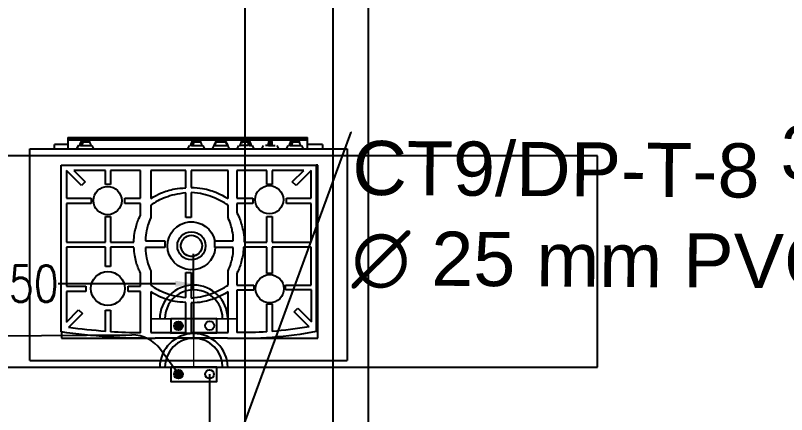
# Model space of a CAD drawing. Extents: x -678889171 to 586587, y -792238163 to 335485.
# Drawn here: x 81345 to 83534, y 41567 to 42699 of the extents above; entities that cross this region are included whole.
import ezdxf
from ezdxf import colors
from ezdxf.entities.mleader import LeaderData, LeaderLine
from ezdxf.math import Vec2, Vec3

# ---------------------------------------------------------------- set-up
doc = ezdxf.new("R2010")
doc.units = 0
doc.header["$MEASUREMENT"] = 0
doc.layers.get('0').update_dxf_attribs({"color": 8})
doc.layers.get('Defpoints').update_dxf_attribs({"color": 252})
for name, color, linetype in [('1', 8, 'Continuous'), ('E-POW-BLOCK', 4, 'Continuous'), ('E-POW-WIR-NO', 4, 'Continuous'), ('E-TEXT', 3, 'Continuous'), ('loop line emped', 1, 'Continuous'), ('powr wire', 4, 'Continuous'), ('XR-Typ26$0$XR-A-TYP-2-3-4-5-6$0$A-EQPM', 252, 'Continuous')]:
    doc.layers.add(name, color=color, linetype=linetype)
doc.styles.get("Standard").update_dxf_attribs({"font": 'arial.ttf'})
doc.styles.add('Work$0$E-M.MODUL', font='romans.shx', dxfattribs={"width": 0.8})
doc.dimstyles.new('Work$0$S-DIM', dxfattribs={"dimscale": 500, "dimtxt": 0.2065, "dimasz": 0.104, "dimexe": 0, "dimexo": 0, "dimgap": 0, "dimtad": 0, "dimdec": 0, "dimzin": 0, "dimdsep": 46, "dimtxsty": 'Work$0$E-M.MODUL', "dimcen": 0.25, "dimclrd": 5, "dimclre": 5, "dimclrt": 1, "dimadec": 0, "dimazin": 0, "dimtfac": 1, "dimtdec": 0, "dimtofl": 0, "dimtmove": 0, "dimatfit": 3, "dimfxl": 1, "dimtolj": 1, "dimtzin": 0, "dimlwe": 13, "dimarcsym": 0})

# ---------------------------------------------------------------- blocks, each defined once
blk = doc.blocks.new('160')
at = {"layer": 'E-POW-BLOCK'}
h = blk.add_hatch(color=1, dxfattribs=at)
h.dxf.hatch_style = 1
edge = h.paths.add_edge_path()
edge.add_arc((78016.12619020321, 43941.8623778977), 12.40959850020896, 0, 360)
at = {"layer": 'E-POW-BLOCK', "color": 1}
for p, q in [((77996.37658910743, 43862.45978831869, 1.338264768536465e-07), (77996.37658910545, 44108.57963245566, 1.344306687904589e-07)), ((77914.33664106077, 43985.51971038651, 1.440456293763361e-07), (77811.7867060037, 43985.51971038567, 1.564419500691893e-07))]:
    blk.add_line(p, q, dxfattribs=at)
at = {"layer": 'E-POW-BLOCK', "color": 1, "elevation": 1.293917977576307e-07}
blk.add_lwpolyline([(77996.3765891059, 44050.86842946797), (77996.37658910696, 43920.17099130638), (78036.8891983044, 43920.17099130671), (78036.88919830332, 44050.8684294683)], close=True, dxfattribs=at)
at = {"layer": 'E-POW-BLOCK', "color": 1}
for centre in [(78016.12619020249, 44030.49624115398, 1.318516362437654e-07), (78016.12619020321, 43941.8623778977, 1.316340517344951e-07)]:
    blk.add_circle(centre, 12.40959850020896, dxfattribs=at)
for centre, radius, start, end in [((77997.52779818512, 43985.51971038718, 1.339894137195527e-07), 96.53712043769333, 90.68327069112401, 269.3167293097928), ((77996.37658910645, 43985.51971038718, 1.341285728220513e-07), 82.03994804566189, 90.0000000004675, 270.0000000004654)]:
    blk.add_arc(centre, radius, start, end, dxfattribs=at)
blk = doc.blocks.new('deef')
at = {"layer": 'E-POW-BLOCK'}
h = blk.add_hatch(color=6, dxfattribs=at)
h.dxf.hatch_style = 1
edge = h.paths.add_edge_path()
edge.add_arc((84064.19391751211, 48929.00372852619), 12.40959850020896, 0, 360)
at = {"layer": 'E-POW-BLOCK', "color": 6}
for p, q in [((84044.86324795104, 48849.4981111799, -3.190573819240415e-06), (84043.56555981308, 49095.61453420671, -3.219723781063669e-06)), ((83962.17559620646, 48972.12375998064, -3.19414105969734e-06), (83859.62708661196, 48971.58305658981, -3.180381384128951e-06))]:
    blk.add_line(p, q, dxfattribs=at)
at = {"layer": 'E-POW-BLOCK', "color": 6, "elevation": -3.218324371343137e-06}
blk.add_lwpolyline([(84043.86984711589, 49037.90413341512), (84044.55896064821, 48907.20851197148), (84085.07100671309, 48907.42211820293), (84084.38189318076, 49038.11773964659)], close=True, dxfattribs=at)
at = {"layer": 'E-POW-BLOCK', "color": 6}
for centre in [(84063.72658781194, 49017.63635975582, -3.213125644158815e-06), (84064.19391751211, 48929.00372852619, -3.202628019559595e-06)]:
    blk.add_circle(centre, 12.40959850020896, dxfattribs=at)
for centre, radius, start, end in [((84045.36559695876, 48972.5623925426, -3.205303264057118e-06), 96.5371204376933, 90.98536903686241, 269.6188276558389), ((84044.21440388208, 48972.5563226933, -3.205148800152049e-06), 82.03994804566186, 90.30209834678506, 270.3020983467851)]:
    blk.add_arc(centre, radius, start, end, dxfattribs=at)
blk = doc.blocks.new('*D2986')
at = {"layer": '1', "color": 5, "lineweight": 13, "transparency": 16777216}
for p, q in [((80800.95945531901, 41701.22992888562), (80800.95945531901, 41937.98140865884)), ((81850.92544003893, 41701.2080531474), (81850.92544003893, 41937.98140865884))]:
    blk.add_line(p, q, dxfattribs=at)
at = {"layer": '1', "color": 5, "lineweight": -2, "transparency": 16777216}
for p, q in [((80852.95945531901, 41937.98140865884), (81186.30911434564, 41937.98140865884)), ((81798.92544003893, 41937.98140865884), (81465.5757810123, 41937.98140865884))]:
    blk.add_line(p, q, dxfattribs=at)
at = {"layer": '1', "color": 5, "transparency": 16777216}
for points in [[(80852.95945531901, 41946.64807532551), (80852.95945531901, 41929.31474199218), (80800.95945531901, 41937.98140865884)], [(81798.92544003893, 41946.64807532551), (81798.92544003893, 41929.31474199218), (81850.92544003893, 41937.98140865884)]]:
    blk.add_solid(points, dxfattribs=at)
at = {"layer": 'Defpoints', "color": 0, "transparency": 16777216}
for p in [(81850.92544003893, 41937.98140865884), (80800.95945531901, 41701.22992888562), (81850.92544003893, 41701.2080531474, -1.333228912261826e-09)]:
    blk.add_point(p, dxfattribs=at)
at = {"layer": '1', "color": 1, "transparency": 16777216, "insert": (81325.94244767897, 41937.98140865884), "char_height": 103.25, "attachment_point": 5, "style": 'Work$0$E-M.MODUL'}
blk.add_mtext('\\A1;1050', dxfattribs=at)
blk = doc.blocks.new('XR-Typ26$0$A$C06567A49')
for p, q in [((600, 450), (0, 450)), ((0, -450), (0, 450.0000000000036)), ((600, -450), (600, 450)), ((600, -450), (600, 450.0000000000036)), ((612.4956531715143, 380), (600, 380)), ((612.4956531715143, 380), (612.4956531715143, 337.738840356229)), ((62.712134627458, 110.3748900793871), (62.712134627458, 366.7328205942176)), ((62.712134627458, 366.7328205942176), (553.9545048757645, 366.7328205942176)), ((553.9545048757645, 362.8345349078736), (81.82405292458134, 362.8345349078663)), ((553.9545048757645, 366.7328205942176), (553.9545048757645, 362.8345349078772)), ((553.9545048757573, -361.4915974415198), (553.9545048757645, 362.8345349078736)), ((95.31088592138258, 342.1508063353758), (137.8302073771047, 299.631484879661)), ((148.4368090948992, 310.2380865974592), (109.545936129638, 349.1289595627204)), ((109.545936129638, 349.1289595627204), (200.1101176174416, 349.1289595627204)), ((200.1101176174416, 349.1289595627204), (200.1101176174416, 275.2705157667842)), ((213.8156929625984, 275.2705157667842), (213.8156929625984, 347.8345349078736)), ((213.8156929625984, 347.8345349078736), (321.4356354319025, 347.8345349078736)), ((321.4356354319025, 347.8345349078736), (321.4356354319025, 237.2279331900754)), ((335.7159935198652, 237.2279331900754), (335.7159935198652, 347.8345349078736)), ((335.7159935198652, 347.8345349078736), (444.7654941674191, 347.8345349078736)), ((444.7654941674191, 347.8345349078736), (444.7654941674191, 277.8345349078736)), ((459.7654941674191, 277.8345349078736), (459.7654941674118, 347.8345349078736)), ((459.7654941674118, 347.8345349078736), (538.4047468212957, 347.8345349078736)), ((538.4047468212957, 347.8345349078736), (495.9499181184365, 305.379706205018)), ((600, 337.73884035624), (624.5425033086722, 337.73884035624)), ((624.5425033086722, 337.73884035624), (628.0804822320424, 337.73884035624)), ((624.5425033086722, 337.73884035624), (624.5425033086722, -342.5933117551758)), ((628.0804822320424, 337.7388403562436), (632.1096163554539, 337.7388403562436)), ((628.0804822320424, -342.5933117551758), (628.0804822320424, 337.7388403562436)), ((632.1096163554539, -342.5933117551758), (632.1096163554612, 337.73884035624)), ((632.1096163554539, -342.5933117551758), (632.1096163554612, 337.73884035624)), ((632.1096163554976, -342.5933117553177), (632.1096163555048, 337.7388403560908)), ((137.8302073771047, 299.631484879661), (148.4368090948992, 310.2380865974592)), ((506.556519836231, 294.7731044872198), (538.9545048757573, 327.1710895267461)), ((538.9545048757573, 327.1710895267461), (538.9545048757645, 237.2279331900754)), ((600.0000000000364, 326.7429066953664), (610.0000000000364, 321.8184777944662)), ((610, 288.1923739138074), (610, 318.1926362245686)), ((619.6742752326027, 310.7414436574982), (618.4649946300924, 311.0804872158042)), ((620.1743114854908, 296.284258473559), (620.1743114854908, 313.7694900238312)), ((622.0000000000437, 312.3606579708248), (622.0000000000437, 294.8754264207892)), ((622, 309.3660979610613), (622, 312.3606579709376)), ((622, 312.3606579709376), (622, 294.8754264209165)), ((622, 291.8808664110402), (622, 309.3660979610613)), ((495.9499181184365, 305.379706205018), (506.556519836231, 294.7731044872198)), ((610, 290.7867385886166), (610, 286.0105198284145)), ((610, 288.1923739138074), (610, 290.6060090928513)), ((610, 288.1923739138074), (610, 283.9224459076031)), ((620.1743114854908, 296.284258473559), (620.1743114854908, 290.4720343581503)), ((620.8835632997288, 290.4161839924091), (620.8835632997288, 293.8390764279575)), ((622, 294.8754264209201), (622, 291.8808664110438)), ((200.1101176174416, 275.2705157667842), (213.8156929625984, 275.2705157667842)), ((444.7654941674191, 277.8345349078736), (459.7654941674191, 277.8345349078736)), ((610.0000000000364, 282.4230465872824), (600.0000000000364, 277.4986176863713)), ((600.0000000000364, 256.7429066953409), (610.0000000000364, 251.8184777944407)), ((610, 232.1207621909889), (610, 246.0574727838393)), ((81.23750892210955, 222.2279331900681), (160.3108859213826, 222.2279331900754)), ((160.3108859213826, 237.2279331900754), (82.28906224286038, 237.2279331900754)), ((160.3108859213826, 222.2279331900754), (160.3108859213826, 237.2279331900754)), ((321.4356354319025, 237.2279331900754), (246.4356354319025, 237.2279331900754)), ((246.4356354319025, 237.2279331900754), (246.4356354319025, 222.2279331900754)), ((246.4356354319025, 222.2279331900754), (321.4356354319025, 222.2279331900754)), ((321.4356354319025, 222.2279331900754), (321.4356354319025, 156.0487300419663)), ((408.0786557545434, 237.2279331900754), (335.7159935198652, 237.2279331900754)), ((335.7159935198652, 158.4506498709234), (335.7159935198652, 222.2279331900754)), ((335.7159935198652, 222.2279331900754), (408.0786557545434, 222.2279331900754)), ((408.0786557545434, 222.2279331900754), (408.0786557545434, 237.2279331900754)), ((538.9545048757645, 237.2279331900754), (498.9545048757645, 237.2279331900754)), ((498.9545048757645, 237.2279331900754), (498.9545048757645, 222.2279331900754)), ((498.9545048757645, 222.2279331900754), (538.9545048757645, 222.2279331900754)), ((538.9545048757645, 222.2279331900754), (538.9545048757645, 137.2279331900754)), ((610, 235.4980588647595), (610, 228.7434655172183)), ((610, 235.2766733821336), (610, 232.1207621909889)), ((610, 235.2107904845507), (610, 229.0305681332175)), ((610, 232.1207621909889), (610, 218.1923739138037)), ((610, 228.9677522440761), (610, 232.1207621909889)), ((620.8835632997288, 229.7004117385404), (620.8835632997288, 234.5411126434374)), ((620.8835632997288, 234.5411126434374), (620.8835632997288, 229.7004117385404)), ((622, 234.2382358806426), (622, 230.0032885013352)), ((622, 230.0032885013352), (622, 234.2382358806426)), ((610.0000000000364, 212.4230465872606), (600.0000000000364, 207.4986176863604)), ((213.8156929625984, 185.8718668996735), (198.8156929625984, 185.8718668996735)), ((198.8156929625984, 185.8718668996735), (198.8156929625984, 137.2279331900754)), ((213.8156929625984, 137.2279331900754), (213.8156929625984, 185.8718668996735)), ((459.7654941674191, 182.2279331900754), (444.7654941674191, 182.2279331900754)), ((444.7654941674191, 182.2279331900754), (444.7654941674191, 137.2279331900754)), ((459.7654941674191, 137.2279331900754), (459.7654941674191, 182.2279331900754)), ((600.0000000000364, 186.74290669537), (610.0000000000364, 181.8184777944625)), ((610, 176.049150468174), (610, 180.3190784743747)), ((610, 178.2310045535633), (610, 173.4547857933612)), ((610, 176.049150468174), (610, 170.9293785389673)), ((610, 176.049150468174), (610, 173.6420706738536)), ((610, 169.6587516079235), (610, 146.0502689306522)), ((620.1743114854908, 173.7694900239076), (620.1743114854908, 167.9572659083387)), ((620.1743114854908, 150.4720343580666), (620.1743114854908, 167.9572659083387)), ((620.8835632997288, 170.402447954024), (620.8835632997288, 173.8253403895724)), ((622, 172.3606579709376), (622, 169.3660979610613)), ((622, 154.8754264209165), (622, 172.3606579709376)), ((622.0000000000437, 169.3660979609522), (622.0000000000437, 151.8808664109274)), ((622, 169.3660979610613), (622, 151.8808664110402)), ((622, 151.8808664110402), (622, 154.8754264209165)), ((198.8156929625984, 137.2279331900754), (79.05470303147013, 137.2279331900754)), ((247.6177950468918, 137.2279331900754), (213.8156929625984, 137.2279331900754)), ((444.7654941674191, 137.2279331900754), (418.9545048757645, 137.2279331900754)), ((533.9545048757645, 137.2279331900754), (459.7654941674191, 137.2279331900754)), ((538.9545048757645, 137.2279331900754), (533.9545048757645, 137.2279331900754)), ((610.0000000000364, 142.4230465872824), (600.0000000000364, 137.4986176863858)), ((62.712134627458, 110.3748900793835), (62.712134627458, -94.62510992064563)), ((79.68521618970408, 112.2279331900754), (194.1645117103544, 112.2279331900754)), ((79.68521618970408, 7.227933190075419), (79.68521618970408, 112.2279331900754)), ((213.8156929625984, 112.2279331900754), (253.8156929625984, 112.2279331900754)), ((319.8294773416128, 127.2337221602465), (319.8294773416128, 74.60564867807261)), ((338.8920554322394, 74.60564867807261), (338.8920554322394, 127.2337221602465)), ((404.9058398112611, 112.2279331900754), (439.9058398112611, 112.2279331900754)), ((459.5570210635051, 112.2279331900754), (538.9545048757645, 112.2279331900754)), ((538.9545048757645, 112.2279331900754), (538.9545048757645, 7.227933190075419)), ((600.0000000000364, 116.7429066953409), (610.0000000000364, 111.8184777944407)), ((610.0000000000364, 111.8184777944407), (620.8835632997652, 106.4589444286466)), ((610, 110.3190784743783), (610, 111.8184777945826)), ((610, 72.42304658739886), (610, 111.8184777945826)), ((610, 111.5267887594928), (610, 111.5267887594928)), ((610, 109.4153963204881), (610, 106.051755431974)), ((620.1743114854908, 79.75683639111958), (620.1743114854908, 104.4846879907491)), ((620.8835632997288, 106.2531849688312), (620.8835632997288, 106.2531849688312)), ((621.4745546734121, 104.4846879914148), (621.9999999996653, 104.4846879916367)), ((622.0000000000437, 104.4846879904944), (622.0000000000437, 79.75683639120689)), ((622, 79.75683639135241), (622, 104.4846879906254)), ((622, 104.4846879906254), (622, 104.4846879906254)), ((622, 104.4846879906254), (622, 79.75683639135241)), ((319.8294773416128, 74.60564867807261), (338.8920554322394, 74.60564867807261)), ((610.0000000000364, 72.42304658726061), (600.0000000000364, 67.49861768636038)), ((610, 78.19626991247424), (610, 74.82612806148245)), ((620.8835632997652, 77.7825799530583), (610.0000000000364, 72.42304658726061)), ((610, 72.42304658739886), (610, 73.9224459076031)), ((610, 72.71473562248866), (610, 72.71473562248866)), ((620.1743114852507, 79.75683639111958), (622, 79.75683639113413)), ((620.8835632997288, 77.9883394131466), (620.8835632997288, 77.9883394131466)), ((622, 79.75683639135241), (621.4745546736158, 79.75683639095587)), ((622, 79.75683639135605), (622, 79.75683639135605)), ((600.0000000000364, 46.7429066953664), (610.0000000000364, 41.81847779446616)), ((610, 8.192373913807387), (610, 38.19263622456856)), ((619.6742752326027, 30.74144365749817), (618.4649946300924, 31.08048721580417)), ((620.1743114854908, 16.28425847355902), (620.1743114854908, 33.76949002383117)), ((622.0000000000437, 32.36065797082483), (622.0000000000437, 14.87542642078915)), ((622, 29.36609796106131), (622, 32.36065797093761)), ((622, 32.36065797093761), (622, 14.87542642091648)), ((622, 11.88086641104019), (622, 29.36609796106131)), ((163.2112514136679, 7.227933190075419), (79.68521618970408, 7.227933190075419)), ((249.8294773416128, 7.227933190075419), (177.0656929625984, 7.227933190075419)), ((249.8294773416128, -7.227933190075419), (249.8294773416128, 7.227933190075419)), ((476.6558398112611, 7.227933190075419), (404.9058398112611, 7.227933190075419)), ((404.9058398112611, 7.227933190075419), (404.9058398112611, -7.227933190075419)), ((538.9545048757645, 7.227933190075419), (490.5102813601843, 7.227933190075419)), ((610.0000000000364, 2.423046587282442), (600.0000000000364, -2.50138231362871)), ((610, 10.78673858861657), (610, 6.010519828414544)), ((610, 8.192373913807387), (610, 10.60600909285131)), ((610, 8.192373913807387), (610, 3.922445907603105)), ((620.1743114854908, 16.28425847355902), (620.1743114854908, 10.47203435815027)), ((620.8835632997288, 10.41618399240906), (620.8835632997288, 13.83907642795748)), ((622, 14.87542642092012), (622, 11.88086641104383)), ((79.68521618970408, -107.2279331900754), (79.68521618970408, -7.227933190075419)), ((79.68521618970408, -7.227933190075419), (164.6852161897041, -7.227933190075419)), ((178.8156929625984, -7.227933190075419), (249.8294773416128, -7.227933190075419)), ((404.9058398112611, -7.227933190075419), (474.9058398112611, -7.227933190075419)), ((489.0363165841554, -7.227933190075419), (538.9545048757645, -7.227933190075419)), ((538.9545048757645, -7.227933190075419), (538.9545048757573, -107.2279331900754)), ((338.8920554322394, -67.22793319007542), (319.8294773416128, -67.22793319007542)), ((319.8294773416128, -67.22793319007542), (319.8294773416128, -122.2337221602465)), ((338.8920554322394, -122.2337221602465), (338.8920554322394, -67.22793319007542)), ((62.712134627458, -360), (62.712134627458, -94.62510992063108)), ((194.1645117103544, -107.2279331900754), (79.68521618970408, -107.2279331900754)), ((253.8156929625984, -107.2279331900754), (213.8156929625984, -107.2279331900754)), ((439.9058398112611, -107.2279331900754), (404.9058398112611, -107.2279331900754)), ((538.9545048757573, -107.2279331900754), (459.5570210634978, -107.2279331900754)), ((77.87030413935281, -135.8849957237217), (195.5871490346472, -135.8849957237217)), ((195.5871490346472, -135.8849957237217), (195.5871490346472, -170.8849957237217)), ((210.5871490346472, -170.8849957237217), (210.5871490346472, -135.8849957237217)), ((210.5871490346472, -135.8849957237217), (247.6177950468918, -135.8849957237217)), ((411.6660931574006, -135.8849957237217), (444.7654941674191, -135.8849957237217)), ((444.7654941674191, -135.8849957237217), (444.7654941674191, -180.8849957237217)), ((459.7654941674191, -180.8849957237217), (459.7654941674191, -135.8849957237217)), ((459.7654941674191, -135.8849957237217), (533.9545048757645, -135.8849957237217)), ((533.9545048757645, -135.8849957237217), (538.9545048757645, -135.8849957237217)), ((538.9545048757645, -135.8849957237217), (538.9545048757645, -220.8849957237217)), ((195.5871490346472, -170.8849957237217), (210.5871490346472, -170.8849957237217)), ((321.4356354319025, -154.7057925756126), (321.4356354319025, -220.8849957237217)), ((335.7159935198652, -220.8849957237217), (335.7159935198652, -155.2494391794426)), ((444.7654941674191, -180.8849957237217), (459.7654941674191, -180.8849957237217)), ((142.6177950468918, -220.8849957237217), (81.29468363578053, -220.8849957237217)), ((82.33349250940228, -235.8849957237217), (142.6177950468918, -235.8849957237217)), ((142.6177950468918, -235.8849957237217), (142.6177950468918, -220.8849957237217)), ((321.4356354319025, -220.8849957237217), (266.4356354319025, -220.8849957237217)), ((266.4356354319025, -220.8849957237217), (266.4356354319025, -235.8849957237217)), ((266.4356354319025, -235.8849957237217), (321.4356354319025, -235.8849957237217)), ((321.4356354319025, -235.8849957237217), (321.4356354319025, -346.4915974415198)), ((408.0786557545434, -220.8849957237217), (335.7159935198652, -220.8849957237217)), ((335.7159935198652, -235.8849957237217), (408.0786557545434, -235.8849957237217)), ((335.7159935198652, -346.4915974415198), (335.7159935198652, -235.8849957237217)), ((408.0786557545434, -235.8849957237217), (408.0786557545434, -220.8849957237217)), ((538.9545048757645, -220.8849957237217), (498.9545048757645, -220.8849957237217)), ((498.9545048757645, -220.8849957237217), (498.9545048757645, -235.8849957237217)), ((498.9545048757645, -235.8849957237217), (538.9545048757645, -235.8849957237217)), ((538.9545048757645, -235.8849957237217), (538.9545048757573, -325.8281520603923)), ((459.7654941674118, -276.4915974415198), (444.7654941674191, -276.4915974415198)), ((444.7654941674191, -276.4915974415198), (444.7654941674191, -346.4915974415198)), ((459.7654941674118, -346.4915974415198), (459.7654941674118, -276.4915974415198)), ((600.0000000000364, -268.2570933046336), (610.0000000000364, -273.1815222055338)), ((610, -306.8076260861926), (610, -276.8073637754314)), ((619.6742752326027, -284.2585563425018), (618.4649946300924, -283.9195127841958)), ((620.1743114854908, -298.715741526441), (620.1743114854908, -281.2305099761688)), ((622.0000000000437, -282.6393420291752), (622.0000000000437, -300.1245735792108)), ((622, -285.6339020389387), (622, -282.6393420290624)), ((622, -282.6393420290624), (622, -300.1245735790835)), ((132.7023706735417, -301.1167576079861), (93.24450136125961, -340.5746269202718)), ((143.3089723913436, -311.7233593257843), (132.7023706735417, -301.1167576079861)), ((210.5871490346399, -291.4915974415198), (195.5871490346399, -291.4915974415198)), ((195.5871490346399, -291.4915974415198), (195.5871490346399, -346.4915974415198)), ((210.5871490346399, -346.4915974415198), (210.5871490346399, -291.4915974415198)), ((506.556519836231, -293.4301670208624), (495.9499181184365, -304.0367687386606)), ((495.9499181184365, -304.0367687386606), (538.4047468212957, -346.4915974415198)), ((538.9545048757573, -325.8281520603923), (506.556519836231, -293.4301670208624)), ((610, -304.2132614113834), (610, -308.9894801715855)), ((610, -306.8076260861926), (610, -304.3939909071487)), ((620.1743114854908, -298.715741526441), (620.1743114854908, -304.5279656418497)), ((620.8835632997288, -304.5838160075909), (620.8835632997288, -301.1609235720425)), ((622, -303.1191335889598), (622, -285.6339020389387)), ((622, -300.1245735790799), (622, -303.1191335889562)), ((108.540734275608, -346.4915974415198), (143.3089723913436, -311.7233593257843)), ((610.0000000000364, -312.5769534127176), (600.0000000000364, -317.5013823136287)), ((610, -306.8076260861926), (610, -311.0775540923969)), ((195.5871490346399, -346.4915974415198), (108.540734275608, -346.4915974415198)), ((321.4356354319025, -346.4915974415198), (210.5871490346399, -346.4915974415198)), ((444.7654941674191, -346.4915974415198), (335.7159935198652, -346.4915974415198)), ((538.4047468212957, -346.4915974415198), (459.7654941674118, -346.4915974415198)), ((624.5425033086722, -342.5933117551758), (600, -342.5933117551758)), ((612.495653171507, -342.5933117551758), (612.4956531715143, -380)), ((628.0804822320424, -342.5933117551758), (624.5425033086722, -342.5933117551758)), ((632.1096163554539, -342.5933117551758), (628.0804822320424, -342.5933117551758)), ((81.15934811491752, -360), (62.712134627458, -360)), ((81.03794318235305, -361.4915974415198), (553.9545048757573, -361.4915974415198)), ((600, -380), (612.4956531715143, -380)), ((7.275957614183426e-12, -450), (600, -450))]:
    blk.add_line(p, q)
at = {"flags": 128}
for points in [[(610.0000000150903, 318.2310045534978), (611.2092864764418, 317.7415744408499), (612.4185724722993, 317.2521279267603)], [(620.174303673215, 313.7694931827973), (619.0438273522668, 314.2268247921456), (617.9133520559626, 314.6841547265212), (616.7828735839648, 315.1414848342065), (615.652395691468, 315.5988137213353), (614.5219173785299, 316.0561419002188), (613.3914385670505, 316.5134694943445), (612.260959391424, 316.9707965306079), (611.1304798645579, 317.428123069265), (610.0000000128275, 317.8854491627462)], [(617.9133520468604, 308.5921874062769), (619.043827929403, 308.274728361499), (620.1743045372714, 307.9572678551231)], [(618.4649943844051, 314.8045726140226), (619.6742747681783, 314.3149772550933), (620.8835554875986, 313.825343514869)], [(610.0000000095097, 293.4271430282861), (611.1304799566788, 293.7445975288756), (612.2609595798276, 294.0620525149861), (613.3914388652556, 294.3795080441705), (614.5219177736362, 294.6969641735741), (615.6523961684725, 295.0144209450991), (616.7828746349114, 295.3318786148084), (617.913352046613, 295.6493369757627), (619.043827929112, 295.9667960205479), (620.174304536944, 296.2842565269348)], [(620.8835563515022, 293.8390743249474), (619.6742752330538, 293.500080724607), (618.4649946304853, 293.1610371662864), (617.2557115803575, 292.821948967081), (616.0464275171325, 292.4828217641661), (614.8371432766507, 292.1436603195179), (613.6278582404702, 291.8044681988504), (612.4185726599753, 291.4652487456042), (611.2092865678351, 291.1260047102151), (610.0000000107757, 290.7867386117687)], [(610.0000000150903, 286.0105198284837), (611.2092864764127, 286.4999499411206), (612.4185724722411, 286.9893964551957), (613.627857954627, 287.478861315325), (614.8371428790706, 287.9683465926755), (616.0464271410892, 288.4578546834637), (617.2557103771542, 288.9473883692881), (618.4649943842014, 289.4369517678715), (619.6742747679455, 289.9265471267936), (620.8835554873367, 290.4161808670033)], [(614.5219173785808, 288.1853824817808), (613.3914385670869, 287.7280548876515), (612.2609593914531, 287.2707278513844), (611.1304798645724, 286.8134013127201), (610.0000000128275, 286.3560752192352)], [(620.1743036733242, 290.4720311992278), (619.0438273523614, 290.0146995898758), (617.9133520560499, 289.5573696554929), (616.7828735840376, 289.1000395478004), (615.6523956915262, 288.6427106606716)], [(610.0000000095097, 237.1207621901558), (611.1304799566788, 237.0218580104374), (612.2609595798276, 236.9229538590625), (613.3914388652556, 236.824049737239), (614.5219177736362, 236.7251456484009), (615.6523961684725, 236.626241604492), (616.7828746349114, 236.5273375543184), (617.913352046613, 236.4284335964221), (619.043827929112, 236.3295297723125), (620.174304536944, 236.2306258847457)], [(620.174303673215, 236.2306259603138), (619.0438273522668, 236.3295298227822), (617.9133520559626, 236.4284335956036), (616.7828735839648, 236.5273376462646), (615.652395691468, 236.6262416462232), (614.5219173785299, 236.725145682969), (613.3914385670505, 236.8240497633269), (612.260959391424, 236.9229538755462), (611.1304798645579, 237.0218580184955), (610.0000000128275, 237.1207621898684)], [(617.2557115803575, 234.8604899336242), (616.0464275171325, 234.9668435969652), (614.8371432766507, 235.0731547290779), (613.6278582404702, 235.1794280506438), (612.4185726599753, 235.2856676234078), (611.2092865678351, 235.39187686285), (610.0000000107757, 235.4980588889557)], [(610.0000000150903, 235.4980588733124), (611.2092864764418, 235.391876869362), (612.4185724722993, 235.285667685861), (613.6278579547143, 235.1794281185903), (614.837142879187, 235.0731547593241), (616.0464271412347, 234.966843637274)], [(610.0000000150976, 228.743465508669), (611.2092864764127, 228.8496475126121), (612.4185724722411, 228.9558566961132), (613.627857954627, 229.0620962633802), (614.8371428790706, 229.1683696226464), (616.0464271410892, 229.2746807446892), (617.2557103771542, 229.3810343742589)], [(616.0464275168488, 229.2746807849871), (614.8371432764252, 229.1683696528817), (613.6278582403029, 229.0620963313231), (612.4185726598662, 228.9558567585627), (611.2092865677841, 228.8496475191241), (610.000000010783, 228.7434654930257)], [(620.1743036733242, 228.0108984216749), (619.0438273523614, 227.9119945592065), (617.9133520560499, 227.8130907863815), (616.7828735840449, 227.7141867357241), (615.6523956915335, 227.6152827357619), (614.5219173785808, 227.5163786990161), (613.3914385670869, 227.4174746186545), (612.2609593914531, 227.3185705064352), (611.1304798645724, 227.2196663634822), (610.0000000128275, 227.120762192113)], [(610.000000009517, 227.120762191822), (611.1304799567151, 227.219666371544), (612.2609595799004, 227.3185705229225), (613.3914388653648, 227.4174746447497), (614.5219177737818, 227.5163787335914), (615.6523961686544, 227.615282777504), (616.7828746351297, 227.7141868276813), (617.9133520468604, 227.8130907855812), (619.043827929403, 227.9119946096907), (620.1743045372714, 228.0108984972612)], [(620.8835563515022, 234.5411130566972), (619.6742752330538, 234.6476318416208), (618.4649946304926, 234.7540881541754)], [(618.4649943844051, 234.7540881868299), (619.6742747681783, 234.6476320041329), (620.8835554876059, 234.5411132706613)], [(618.4649943842014, 229.4874361951297), (619.6742747679455, 229.5938923778231), (620.883555487344, 229.7004111112947)], [(620.8835563509929, 229.7004113252369), (619.6742752326027, 229.5938925403207), (618.4649946300924, 229.4874362277696)], [(620.8835563515022, 173.8253430770128), (619.6742752330538, 174.31497698764), (618.4649946304926, 174.8045725069751), (617.2557115803575, 175.2941355457442), (616.0464275171325, 175.7836695417609), (614.8371432766507, 176.2731776312758), (613.6278582404702, 176.7626629246188), (612.4185726599753, 177.2521278225286), (611.2092865678351, 177.7415744047903), (610.0000000107757, 178.23100456463)], [(610.0000000095097, 177.8854491643833), (611.1304799566788, 177.4281230314555), (612.2609595798276, 176.9707964531008), (613.3914388652556, 176.5134693734508), (614.5219177736362, 176.0561417402423)], [(615.6523961684725, 175.598813528446), (616.7828746349114, 175.1414844096071), (617.913352046613, 174.6841547300246), (619.043827929112, 174.2268245558153), (620.174304536944, 173.769492830259)], [(610.0000000150976, 173.4547857811995), (611.2092864764127, 173.1155196986219), (612.4185724722411, 172.7762756523007), (613.627857954627, 172.4370562290605), (614.8371428790706, 172.0978641777037), (616.0464271410892, 171.7587027175432), (617.2557103771542, 171.4195757770576), (618.4649943842014, 171.080487276613), (619.6742747679455, 170.7414436950567), (620.883555487344, 170.4024501923668)], [(620.1743036733242, 167.957268100683), (619.0438273523614, 168.2747285263613), (617.9133520560499, 168.5921874038468), (616.7828735840449, 168.9096460617184), (615.6523956915335, 169.2271035707308), (614.5219173785808, 169.5445603194821), (613.3914385670869, 169.86201642179), (612.2609593914531, 170.1794719211794), (611.1304798645724, 170.4969268795103), (610.0000000128275, 170.8143813524657)], [(617.2557103773288, 152.8219486049711), (618.4649943844051, 153.161037105423), (619.6742747681783, 153.5000806869866)], [(620.174303673215, 156.2842562812657), (619.0438273522668, 155.966795855591), (617.9133520559626, 155.6493369781092)], [(610.000000009517, 146.3560752175981), (611.1304799567151, 146.8134013505223), (612.2609595799004, 147.2707279288697), (613.3914388653648, 147.7280550085125), (614.5219177737818, 148.1853826417209), (615.6523961686544, 148.6427108535136), (616.7828746351297, 149.1000399723453), (617.9133520468604, 149.5573696519241), (619.043827929403, 150.0146998261334), (620.1743045372714, 150.4720315516824)], [(612.4185726598662, 146.9893965594056), (611.2092865677841, 146.4999499771657), (610.000000010783, 146.0105198173478)], [(620.8835563509929, 150.4161813047576), (619.6742752326027, 149.9265473941523), (618.4649946300924, 149.436951874839), (617.2557115800228, 148.947388836099)], [(620.8835563509929, 106.2531883564407), (619.6742752326027, 106.8391164884961), (618.4649946300924, 107.4250527994336), (617.2557115800228, 108.0109977090178), (616.0464275168488, 108.5969496620601), (614.8371432764252, 109.1829075090027), (613.6278582403029, 109.7688709278373), (612.4185726598662, 110.3548392519733), (611.2092865677841, 110.940812007193), (610.000000010783, 111.5267887509435)], [(610.0000000150903, 111.5267887508453), (611.2092864764418, 110.9408120516528), (612.4185724722993, 110.3548393368728), (613.6278579547143, 109.7688710606235), (614.837142879187, 109.1829077020702), (616.0464271412347, 108.5969498432132), (617.2557103773288, 108.0109982950344), (618.4649943844051, 107.4250529179735), (619.6742747681783, 106.8391167039917), (620.8835554876059, 106.2531887614496)], [(620.174303673215, 104.4846917747127), (619.0438273522668, 105.0325524766886), (617.9133520559626, 105.5804108995435), (616.7828735839648, 106.128269289653), (615.652395691468, 106.6761260043313), (614.5219173785299, 107.2239816806214), (613.3914385670505, 107.7718364863213), (612.260959391424, 108.319690471224), (611.1304798645579, 108.8675437216807), (610.0000000128275, 109.4153963141362)], [(610.0000000095097, 74.82612806581892), (611.1304799566788, 75.37398070571362), (612.2609595798276, 75.9218340038824), (613.3914388652556, 76.4696880405354), (614.5219177736362, 77.01754289303062), (615.6523961684725, 77.56539860869816), (616.7828746349114, 78.11325560085243), (617.913352046613, 78.66111347829792), (619.043827929112, 79.20897218904429), (620.174304536944, 79.75683303026017)], [(610.0000000150976, 72.71473563113614), (611.2092864764127, 73.30071233031413), (612.4185724722411, 73.8866850450795), (613.627857954627, 74.47265332131428), (614.8371428790706, 75.058616679853), (616.0464271410892, 75.64457453869545), (617.2557103771542, 76.23052608685975), (618.4649943842014, 76.81647146390605), (619.6742747679455, 77.40240767787327), (620.883555487344, 77.98833562040454)], [(620.8835563515022, 77.98833602578816), (619.6742752330538, 77.40240789370364), (618.4649946304926, 76.816471582737), (617.2557115803575, 76.23052667312732), (616.0464275171325, 75.64457472005597), (614.8371432766507, 75.05861687308425), (613.6278582404702, 74.4726534542242), (612.4185726599753, 73.88668513005905), (611.2092865678351, 73.30071237481025), (610.0000000107757, 72.71473563103063)], [(610.0000000150903, 38.23100455349777), (611.2092864764418, 37.74157444084994), (612.4185724722993, 37.25212792676029)], [(620.174303673215, 33.76949318279731), (619.0438273522668, 34.22682479214564), (617.9133520559626, 34.68415472652123), (616.7828735839648, 35.14148483420649), (615.652395691468, 35.59881372133532), (614.5219173785299, 36.05614190021879), (613.3914385670505, 36.51346949434446), (612.260959391424, 36.97079653060791), (611.1304798645579, 37.42812306926498), (610.0000000128275, 37.88544916274623)], [(617.9133520468604, 28.59218740627693), (619.043827929403, 28.274728361499), (620.1743045372714, 27.95726785512306)], [(618.4649943844051, 34.80457261402262), (619.6742747681783, 34.31497725509325), (620.8835554875986, 33.82534351486902)], [(610.0000000095097, 13.42714302828608), (611.1304799566788, 13.7445975288756), (612.2609595798276, 14.06205251498614), (613.3914388652556, 14.37950804417051), (614.5219177736362, 14.69696417357409), (615.6523961684725, 15.01442094509912), (616.7828746349114, 15.33187861480837), (617.913352046613, 15.64933697576271), (619.043827929112, 15.96679602054792), (620.174304536944, 16.28425652693477)], [(620.8835563515022, 13.83907432494743), (619.6742752330538, 13.50008072460696), (618.4649946304853, 13.16103716628641), (617.2557115803575, 12.82194896708097), (616.0464275171325, 12.48282176416615), (614.8371432766507, 12.14366031951795), (613.6278582404702, 11.80446819885037), (612.4185726599753, 11.46524874560419), (611.2092865678351, 11.12600471021506), (610.0000000107757, 10.78673861176867)], [(610.0000000150903, 6.010519828483666), (611.2092864764127, 6.499949941120576), (612.4185724722411, 6.989396455195674), (613.627857954627, 7.478861315325048), (614.8371428790706, 7.968346592675516), (616.0464271410892, 8.457854683463665), (617.2557103771542, 8.947388369288092), (618.4649943842014, 9.436951767871506), (619.6742747679455, 9.926547126793594), (620.8835554873367, 10.41618086700328)], [(614.5219173785808, 8.185382481780834), (613.3914385670869, 7.728054887651524), (612.2609593914531, 7.270727851384436), (611.1304798645724, 6.813401312720089), (610.0000000128275, 6.356075219235208)], [(620.1743036733242, 10.47203119922779), (619.0438273523614, 10.01469958987582), (617.9133520560499, 9.557369655492948), (616.7828735840376, 9.100039547800407), (615.6523956915262, 8.642710660671582)], [(610.0000000150903, -276.7689954465022), (611.2092864764418, -277.2584255591501), (612.4185724722993, -277.7478720732397)], [(620.174303673215, -281.2305068172027), (619.0438273522668, -280.7731752078544), (617.9133520559626, -280.3158452734788), (616.7828735839648, -279.8585151657935), (615.652395691468, -279.4011862786647), (614.5219173785299, -278.9438580997812), (613.3914385670505, -278.4865305056555), (612.260959391424, -278.0292034693921), (611.1304798645579, -277.571876930735), (610.0000000128275, -277.1145508372538)], [(618.4649943844051, -280.1954273859774), (619.6742747681783, -280.6850227449067), (620.8835554875986, -281.174656485131)], [(610.0000000095097, -301.5728569717139), (611.1304799566788, -301.2554024711244), (612.2609595798276, -300.9379474850139), (613.3914388652556, -300.6204919558295), (614.5219177736362, -300.3030358264259), (615.6523961684725, -299.9855790549009), (616.7828746349114, -299.6681213851916), (617.913352046613, -299.3506630242373), (619.043827929112, -299.0332039794521), (620.174304536944, -298.7157434730652)], [(620.8835563515022, -301.1609256750526), (619.6742752330538, -301.499919275393), (618.4649946304853, -301.8389628337136), (617.2557115803575, -302.178051032919), (616.0464275171325, -302.5171782358339), (614.8371432766507, -302.8563396804821), (613.6278582404702, -303.1955318011496), (612.4185726599753, -303.5347512543958), (611.2092865678351, -303.8739952897849), (610.0000000107757, -304.2132613882313)], [(610.0000000150903, -308.9894801715163), (611.2092864764127, -308.5000500588794), (612.4185724722411, -308.0106035448043), (613.627857954627, -307.521138684675), (614.8371428790706, -307.0316534073245), (616.0464271410892, -306.5421453165363), (617.2557103771542, -306.0526116307119), (618.4649943842014, -305.5630482321285), (619.6742747679455, -305.0734528732064), (620.8835554873367, -304.5838191329967)], [(620.1743036733242, -304.5279688007722), (619.0438273523614, -304.9853004101242), (617.9133520560499, -305.4426303445071), (616.7828735840376, -305.8999604521996), (615.6523956915262, -306.3572893393284)], [(617.9133520468604, -286.4078125937231), (619.043827929403, -286.725271638501), (620.1743045372714, -287.0427321448769)], [(614.5219173785808, -306.8146175182192), (613.3914385670869, -307.2719451123485), (612.2609593914531, -307.7292721486156), (611.1304798645724, -308.1865986872799), (610.0000000128275, -308.6439247807648)]]:
    blk.add_lwpolyline(points, dxfattribs=at)
for centre, radius, start, end in [((1206.254560800466, 150.7586885774581), 1144.255273808596, 169.3190659346465, 182.0225397908315), ((1208.228911062797, 150.7586885774581), 1129.255273808596, 170.2421079622396, 175.6084535352456), ((203.385794225127, 230.6730134661411), 40.00000000000007, 90, 270), ((203.385794225127, 230.6730134661411), 40.00000000000003, 270, 90), ((455.7780343120394, 229.4230134661411), 40.00000000000001, 90, 270), ((455.7780343120394, 229.4230134661411), 40.00000000000003, 270, 90), ((1208.228911062797, 150.7586885774581), 1129.255273808596, 176.3713920343855, 180.6865354069118), ((620, 234.2382358806426), 2.000000000000003, 0, 85.00000000390091), ((620, 234.2382358806426), 2.000000000000017, 0, 85.00000000724144), ((619.9999999996653, 230.0032885013061), 2.000000000000023, 275.0000000094975, 8.337633264175721e-10), ((620, 230.0032885013352), 1.99999999999994, 274.9999999998731, 0), ((325, 8.400751769455383), 68, 94.4067717979916, 270), ((325, 8.400751769455383), 68.00000000000006, 270, 78.15997489204491), ((325, 8.400751769455383), 39.99999999999996, 90, 270), ((325, 8.400751769455383), 39.99999999999996, 270, 90), ((325, 8.400751769455383), 30.00000000000001, 90, 270), ((325, 8.400751769455383), 29.99999999999996, 90, 240.0000000000418), ((325, 8.400751769455383), 30.00000000000002, 270, 90), ((325, 8.400751769455383), 29.99999999999998, 45, 74.99999999977723), ((325, 8.400751769455383), 29.99999999999996, 254.9999999997772, 270), ((325, 8.400751769455383), 30.00000000000001, 270, 285.0000000002228), ((1811.013462545241, -108.631152093636), 1748.357429822755, 179.5410002129873, 188.3157052037327), ((1811.013462545241, -108.631152093636), 1733.357429822755, 180.9009074155271, 183.7131266664715), ((204.1023324640846, -228.9370190074187), 48.00000000000006, 90, 270), ((204.1023324640846, -228.9370190074187), 48.00000000000004, 270, 90), ((453.2780343120394, -229.5736618478404), 40.00000000000004, 90, 270), ((453.2780343120394, -229.5736618478404), 40.00000000000001, 270, 90), ((1811.013462545241, -108.631152093636), 1733.357429822754, 184.2101377781797, 187.6899108921389)]:
    blk.add_arc(centre, radius, start, end)
for centre, major_axis, ratio, start_param, end_param in [((620, 312.3606579702973), (-1.999999999999943, 1.224646799147318e-16), 0.7071067815247917, 3.141592654044306, 4.62512251785464), ((619.9999999996653, 309.3660979611486), (-1.99999999999993, 1.224646799147311e-16), 0.7071067811835923, 2.399827721814815, 3.141592654032006), ((620, 312.3606579709376), (-1.999999999999906, 1.224646799147343e-16), 0.816322320672949, 3.141592653589823, 3.698198984577707), ((620, 309.3660979610577), (-1.999999999999943, 1.224646799147318e-16), 0.5775966315443832, 3.141592653592544, 3.698198984721603), ((620, 294.8754264207528), (-1.999999999999984, 1.224646799147343e-16), 0.7071067811859201, 3.141592653596581, 4.625122517907846), ((620, 291.8808664116659), (-1.999999999999943, 1.247084014513703e-09), 0.7071067815148441, 1.658062789835036, 3.141592654030556), ((620, 294.8754264209201), (-1.999999999999943, 4.569034720297144e-12), 0.5775966315440706, 2.028379991614954, 3.141592653590396), ((620, 291.8808664110402), (-1.999999999999928, 1.224646799147356e-16), 0.8163223206725782, 2.028379991468563, 3.141592653589336), ((620, 234.2382358806462), (-1.999999999999947, 1.224646799147321e-16), 0.1688045536263325, 3.14159265358499, 4.254805315564832), ((620, 234.2382358806462), (-1.999999999999943, 3.728373846051e-12), 0.1688045536265056, 3.141592653590812, 4.254805315566264), ((620, 230.0032885013316), (-1.999999999999943, 1.224646799147318e-16), 0.1688045536261788, 2.02837999133135, 3.141592653597197), ((620, 230.0032885013352), (-1.999999999999928, 1.224646799147356e-16), 0.168804553625729, 2.028379991469087, 3.141592653591893), ((620, 172.3606579711013), (-1.999999999999984, 1.224646799147343e-16), 0.7071067811871895, 3.141592653582975, 4.625122517907743), ((620, 169.3660979604392), (-1.999999999999943, 1.224646799147318e-16), 0.7071067808582884, 1.658062789397473, 3.14159265403056), ((620, 172.3606579709376), (-1.999999999999943, 6.288548140836538e-12), 0.8163223206730185, 3.141592653593064, 4.254805315568501), ((620, 169.3660979610577), (-1.999999999999928, 1.224646799147356e-16), 0.5775966315447333, 3.141592653591289, 4.254805315711214), ((620, 154.8754264215604), (-1.999999999999943, 1.284896878464805e-09), 0.7071067808483266, 3.14159265404435, 3.883357586174926), ((620, 154.8754264209201), (-1.999999999999954, 1.224646799147373e-16), 0.577596631544212, 2.58498632260039, 3.141592653587722), ((619.9999999996653, 151.8808664109129), (-2.000000000000028, 1.21013401589739e-09), 0.7071067811895164, 1.658062789988159, 3.141592654032021), ((620, 151.8808664110402), (-1.999999999999943, 1.224646799147318e-16), 0.8163223206728195, 2.584986322460128, 3.141592653590015), ((620, 104.4846879906254), (-1.999999999999947, 1.224646799147321e-16), 0.9856495435371856, 3.141592653590711, 4.254805315565954), ((620, 104.4846879906254), (-1.999999999999943, 1.224646799147318e-16), 0.9856495435372135, 3.141592653590798, 4.254805315849884), ((620, 79.75683639135605), (-1.999999999999943, 2.166158431821572e-11), 0.9856495435371495, 2.028379991624305, 3.141592653599751), ((620, 79.75683639135605), (-1.999999999999928, 1.224646799147356e-16), 0.9856495435372963, 2.028379991468483, 3.141592653588909), ((620, 32.36065797029732), (-1.999999999999943, 1.224646799147318e-16), 0.7071067815247917, 3.141592654044306, 4.62512251785464), ((619.9999999996653, 29.36609796114863), (-1.99999999999993, 1.224646799147311e-16), 0.7071067811835923, 2.399827721814815, 3.141592654032006), ((620, 32.36065797093761), (-1.999999999999906, 1.224646799147343e-16), 0.816322320672949, 3.141592653589823, 3.698198984577707), ((620, 29.36609796105768), (-1.999999999999943, 1.224646799147318e-16), 0.5775966315443832, 3.141592653592544, 3.698198984721603), ((620, 14.87542642075277), (-1.999999999999984, 1.224646799147343e-16), 0.7071067811859201, 3.141592653596581, 4.625122517907846), ((620, 11.88086641166592), (-1.999999999999943, 1.247084014513703e-09), 0.7071067815148441, 1.658062789835036, 3.141592654030556), ((620, 14.87542642092012), (-1.999999999999943, 4.569034720297144e-12), 0.5775966315440706, 2.028379991614954, 3.141592653590396), ((620, 11.88086641104019), (-1.999999999999928, 1.224646799147356e-16), 0.8163223206725782, 2.028379991468563, 3.141592653589336), ((620, -282.6393420297027), (-1.999999999999943, 1.224646799147318e-16), 0.7071067815247917, 3.141592654044306, 4.62512251785464), ((620, -282.6393420290624), (-1.999999999999906, 1.224646799147343e-16), 0.816322320672949, 3.141592653589823, 3.698198984577707), ((620, -300.1245735792472), (-1.999999999999984, 1.224646799147343e-16), 0.7071067811859201, 3.141592653596581, 4.625122517907846), ((620, -303.1191335883341), (-1.999999999999943, 1.247084014513703e-09), 0.7071067815148441, 1.658062789835036, 3.141592654030556), ((620, -300.1245735790799), (-1.999999999999943, 4.569034720297144e-12), 0.5775966315440706, 2.028379991614954, 3.141592653590396), ((620, -303.1191335889598), (-1.999999999999928, 1.224646799147356e-16), 0.8163223206725782, 2.028379991468563, 3.141592653589336), ((619.9999999996653, -285.6339020388514), (-1.99999999999993, 1.224646799147311e-16), 0.7071067811835923, 2.399827721814815, 3.141592654032006), ((620, -285.6339020389423), (-1.999999999999943, 1.224646799147318e-16), 0.5775966315443832, 3.141592653592544, 3.698198984721603)]:
    blk.add_ellipse(centre, major_axis=major_axis, ratio=ratio, start_param=start_param, end_param=end_param)
for points in [[(610, 317.8854491679922), (610, 318.2633918604988), (610, 318.6989271172642), (610, 318.493762117545), (610, 318.2310045535633)], [(620.1743036733678, 313.7694931827355), (620.3071521944803, 313.9565933660779), (620.5602134793153, 314.2294584842675), (620.8233832181431, 314.2501819007703), (620.8846479928252, 314.0020685067175), (620.8835554875986, 313.8253435148727)], [(610, 290.7867385886166), (610, 291.2884133996849), (610, 291.7592845083236), (610, 292.199351914529)], [(610, 285.6879659906335), (610, 285.6976866979057), (610, 285.8052046438315), (610, 286.0105198284145)], [(620.8835563512184, 293.839074324871), (620.8846488551499, 294.0897727316224), (620.8233841091351, 294.6653665441772), (620.5602143656288, 295.5726577860041), (620.3071530573216, 296.0807193088258), (620.1743045369876, 296.2842565269457)], [(620.1743036731059, 290.4720311991405), (620.3071521942256, 290.2849310157944), (620.5602134790606, 290.0120658976048), (620.8233832178812, 289.9913424811057), (620.8846479925705, 290.2394558751585), (620.8835554873367, 290.4161808670033)], [(610, 235.4980588647595), (610, 236.0363192190016), (610, 236.4406746733075), (610, 236.7111252276773)], [(610, 227.5478650813602), (610, 227.8183156357336), (610, 228.216849114353), (610, 228.7434655172219)], [(620.1743036733678, 236.2306259602992), (620.3071521944803, 236.2190032207363), (620.5602134793226, 236.0526942823781), (620.8233832181431, 235.4257961925505), (620.8846479928325, 234.8433472545184), (620.8835554875986, 234.5411132706613)], [(620.8835563512184, 234.5411130567227), (620.8846488551571, 234.8433470378404), (620.8233841091351, 235.4257960499199), (620.5602143656288, 236.0526941864009), (620.3071530573288, 236.2190031452483), (620.1743045369876, 236.230625884742)], [(620.8835563514076, 229.7004113252733), (620.884648855339, 229.398177344141), (620.823384109317, 228.8157283320434), (620.5602143658034, 228.1888301955769), (620.3071530575035, 228.0225212367477), (620.1743045371768, 228.0108984972539)], [(620.1743036731059, 228.0108984216567), (620.3071521942256, 228.0225211612196), (620.5602134790606, 228.1888300995779), (620.8233832178812, 228.8157281894055), (620.8846479925705, 229.3981771274375), (620.883555487344, 229.7004111112947)], [(610, 178.2310045535633), (610, 178.4288277777559), (610, 178.5345305124283), (610, 178.548112757584)], [(610, 172.0716989413704), (610, 172.5117663475758), (610, 172.9727952982394), (610, 173.4547857933612)], [(620.8835563512184, 173.8253430771292), (620.8846488551571, 174.0020680654852), (620.8233841091351, 174.2501815452051), (620.5602143656288, 174.2294581502138), (620.3071530573288, 173.9565930125354), (620.1743045369876, 173.7694928302444)], [(620.1743036731059, 167.9572681007412), (620.3071521942256, 168.1608053200107), (620.5602134790606, 168.6688667943708), (620.8233832178812, 169.5761579917271), (620.8846479925705, 170.1517517852299), (620.883555487344, 170.4024501923668)], [(610, 146.0105198284145), (610, 145.7509795464248), (610, 145.5490318287011), (610, 145.9813498034709), (610, 146.356075213982)], [(620.8835563514076, 150.416181304925), (620.884648855339, 150.2394563165581), (620.823384109317, 149.9913428368382), (620.5602143658034, 150.0120662318513), (620.3071530575035, 150.2849313695297), (620.1743045371768, 150.4720315518098)], [(610, 111.5267887594928), (610, 111.3555737920178), (610, 110.8324600847045), (610, 109.9479788326498), (610, 109.4153963204371)], [(610, 109.4153963204335), (610, 109.9641727078524), (610, 110.8648478351133), (610, 111.371767667224), (610, 111.5267887594928)], [(620.1743036733678, 104.4846917746399), (620.3071521944803, 104.7609141310131), (620.5602134793226, 105.3131126202134), (620.8233832181431, 105.9693180467148), (620.8846479928325, 106.2008816578709), (620.8835554875986, 106.2531887614496)], [(620.8835563514076, 106.2531883562406), (620.884648855339, 106.200881250461), (620.823384109317, 105.9693176863948), (620.5602143658034, 105.3131122436389), (620.3071530575035, 104.7609137064101), (620.1743045371768, 104.4846913516121)], [(610, 74.8261280615443), (610, 74.27735167412902), (610, 73.37667654686811), (610, 72.86975671475739), (610, 72.71473562248866)], [(610, 72.71473562248866), (610, 72.88595058995998), (610, 73.40906429727329), (610, 74.29354554932797), (610, 74.82612806154066)], [(620.8835563512184, 77.98833602564991), (620.8846488551571, 78.04064313142226), (620.8233841091351, 78.27220669547751), (620.5602143656288, 78.92841213821157), (620.3071530573288, 79.48061067546223), (620.1743045369876, 79.75683303027836)], [(620.1743036731059, 79.75683260721416), (620.3071521942256, 79.48061025084098), (620.5602134790606, 78.92841176164075), (620.8233832178812, 78.27220633513934), (620.8846479925705, 78.04064272398318), (620.883555487344, 77.98833562040454)], [(610, 37.88544916799219), (610, 38.26339186049881), (610, 38.69892711726425), (610, 38.49376211754497), (610, 38.23100455356325)], [(620.1743036733678, 33.76949318273546), (620.3071521944803, 33.95659336607787), (620.5602134793153, 34.22945848426752), (620.8233832181431, 34.25018190077026), (620.8846479928252, 34.00206850671748), (620.8835554875986, 33.82534351487266)], [(610, 10.78673858861657), (610, 11.28841339968494), (610, 11.75928450832362), (610, 12.19935191452896)], [(610, 5.687965990633529), (610, 5.697686697905738), (610, 5.80520464383153), (610, 6.010519828414544)], [(620.8835563512184, 13.83907432487104), (620.8846488551499, 14.08977273162236), (620.8233841091351, 14.66536654417723), (620.5602143656288, 15.57265778600413), (620.3071530573216, 16.08071930882579), (620.1743045369876, 16.28425652694568)], [(620.1743036731059, 10.47203119914047), (620.3071521942256, 10.28493101579443), (620.5602134790606, 10.01206589760477), (620.8233832178812, 9.991342481105676), (620.8846479925705, 10.23945587515846), (620.8835554873367, 10.41618086700328)], [(610, -277.1145508320078), (610, -276.7366081395012), (610, -276.3010728827358), (610, -276.506237882455), (610, -276.7689954464367)], [(620.1743036733678, -281.2305068172645), (620.3071521944803, -281.0434066339221), (620.5602134793153, -280.7705415157325), (620.8233832181431, -280.7498180992297), (620.8846479928252, -280.9979314932825), (620.8835554875986, -281.1746564851273)], [(610, -304.2132614113834), (610, -303.7115866003151), (610, -303.2407154916764), (610, -302.800648085471)], [(620.8835563512184, -301.160925675129), (620.8846488551499, -300.9102272683776), (620.8233841091351, -300.3346334558228), (620.5602143656288, -299.4273422139959), (620.3071530573216, -298.9192806911742), (620.1743045369876, -298.7157434730543)], [(620.1743036731059, -304.5279688008595), (620.3071521942256, -304.7150689842056), (620.5602134790606, -304.9879341023952), (620.8233832178812, -305.0086575188943), (620.8846479925705, -304.7605441248415), (620.8835554873367, -304.5838191329967)], [(610, -309.3120340093665), (610, -309.3023133020943), (610, -309.1947953561685), (610, -308.9894801715855)]]:
    blk.add_open_spline(points, degree=3)
for points, knots in [([(321.4356354319025, 156.0487300419663), (303.31114178391, 156.0487300419663), (277.6540679874088, 149.173937838048), (260.2157136151072, 144.501344866665), (247.6177950468918, 137.2279331900754)], [0, 0, 0, 0, 0.06861347759812604, 0.1333143673847699, 0.1333143673847699, 0.1333143673847699, 0.1333143673847699]), ([(418.9545048757645, 137.2279331900754), (404.7488334238224, 145.4295814268735), (385.0849872468607, 150.6984931300794), (356.153544421788, 158.4506498709234), (335.7159935198652, 158.4506498709234)], [0, 0, 0, 0, 0.06470088978664386, 0.1333143673847699, 0.1333143673847699, 0.1333143673847699, 0.1333143673847699]), ([(194.1645117103544, 112.2279331900754), (179.9300625369506, 87.57314400398536), (171.5717247540961, 64.60879968142035), (163.2112514136679, 33.40708839962099), (163.2112514136679, 7.227933190075419)], [0, 0, 0, 0, 0.0887487310049191, 0.1751126110148984, 0.1751126110148984, 0.1751126110148984, 0.1751126110148984]), ([(177.0656929625984, 7.227933190075419), (179.4300525693761, 34.25268715806305), (187.5468009095202, 64.5448043557335), (204.1380202136861, 100.1247889732185), (213.8156929625984, 112.2279331900754)], [0, 0, 0, 0, 0.1018069209168557, 0.1914992919616218, 0.1914992919616218, 0.1914992919616218, 0.1914992919616218]), ([(253.8156929625984, 112.2279331900754), (269.7525203806581, 119.6593978618112), (292.8622185185814, 124.9946920683724), (305.5603891721985, 127.2337221602465), (319.8294773416128, 127.2337221602465)], [0, 0, 0, 0, 0.05926944663623096, 0.1149132859868233, 0.1149132859868233, 0.1149132859868233, 0.1149132859868233]), ([(338.8920554322394, 127.2337221602465), (353.161143601661, 127.2337221602465), (365.8593142552782, 124.9946920683724), (388.9690123932014, 119.6593978618112), (404.9058398112611, 112.2279331900754)], [0, 0, 0, 0, 0.05564383935059236, 0.1149132859868233, 0.1149132859868233, 0.1149132859868233, 0.1149132859868233]), ([(439.9058398112611, 112.2279331900754), (449.5835125601661, 100.1247889732185), (466.1747318643393, 64.5448043557335), (474.2914802044834, 34.25268715806305), (476.6558398112611, 7.227933190075419)], [0, 0, 0, 0, 0.08969237104476607, 0.1914992919616218, 0.1914992919616218, 0.1914992919616218, 0.1914992919616218]), ([(490.5102813601843, 7.227933190075419), (490.5102813601843, 33.40708839961735), (482.1498080197562, 64.60879968141671), (473.7914702369089, 87.57314400398172), (459.5570210635051, 112.2279331900754)], [0, 0, 0, 0, 0.08636388000997934, 0.1751126110148984, 0.1751126110148984, 0.1751126110148984, 0.1751126110148984]), ([(164.6852161897041, -7.227933190075419), (164.6852161897041, -32.16046196106981), (172.6475717520152, -61.87637746754626), (180.6078934499674, -83.74718158427277), (194.1645117103544, -107.2279331900754)], [0, 0, 0, 0, 0.08636388000997934, 0.1751126110148984, 0.1751126110148984, 0.1751126110148984, 0.1751126110148984]), ([(213.8156929625984, -107.2279331900754), (204.5988617731637, -95.70112917402002), (188.7977005310968, -61.81542953832104), (181.067464016669, -32.96579411196944), (178.8156929625984, -7.227933190075419)], [0, 0, 0, 0, 0.08969237104476607, 0.1914992919616218, 0.1914992919616218, 0.1914992919616218, 0.1914992919616218]), ([(474.9058398112611, -7.227933190075419), (472.6540687571833, -32.96579411196944), (464.9238322427627, -61.81542953832104), (449.1226710006958, -95.70112917402366), (439.9058398112611, -107.2279331900754)], [0, 0, 0, 0, 0.1018069209168557, 0.1914992919616218, 0.1914992919616218, 0.1914992919616218, 0.1914992919616218]), ([(459.5570210634978, -107.2279331900754), (473.1136393238849, -83.7471815842764), (481.0739610218443, -61.87637746754626), (489.0363165841554, -32.16046196106981), (489.0363165841554, -7.227933190075419)], [0, 0, 0, 0, 0.0887487310049191, 0.1751126110148984, 0.1751126110148984, 0.1751126110148984, 0.1751126110148984]), ([(319.8294773416128, -122.2337221602465), (305.5603891721985, -122.2337221602465), (292.8622185185814, -119.9946920683724), (269.7525203806581, -114.6593978618112), (253.8156929625984, -107.2279331900754)], [0, 0, 0, 0, 0.05564383935059236, 0.1149132859868233, 0.1149132859868233, 0.1149132859868233, 0.1149132859868233]), ([(404.9058398112611, -107.2279331900754), (388.9690123931941, -114.6593978618112), (365.8593142552782, -119.9946920683724), (353.1611436016537, -122.2337221602465), (338.8920554322394, -122.2337221602465)], [0, 0, 0, 0, 0.05926944663623096, 0.1149132859868233, 0.1149132859868233, 0.1149132859868233, 0.1149132859868233]), ([(247.6177950468918, -135.8849957237217), (260.2157136151072, -143.1584074003113), (277.6540679874088, -147.8310003716942), (303.31114178391, -154.7057925756126), (321.4356354319025, -154.7057925756126)], [0, 0, 0, 0, 0.06470088978664386, 0.1333143673847699, 0.1333143673847699, 0.1333143673847699, 0.1333143673847699]), ([(335.7159935198652, -155.2494391794426), (354.3640207618664, -155.2494391794426), (380.7622098864522, -148.1760657218656), (398.7042784322475, -143.368502944475), (411.6660931574006, -135.8849957237217)], [0, 0, 0, 0, 0.06861347759812604, 0.1333143673847699, 0.1333143673847699, 0.1333143673847699, 0.1333143673847699])]:
    blk.add_open_spline(points, degree=3, knots=knots)

msp = doc.modelspace()

# ---------------------------------------------------------------- linework, layer by layer
at = {"layer": 'E-POW-WIR-NO'}
for p, q in [((80957.09210542406, 41787.4729484272, -1.298191530590379e-06), (81674.79300269132, 41792.95967237584, 3.577119220498596e-07)), ((81807.27162078497, 41681.45068773285, -3.719855858779798e-09), (81756.59977657013, 41751.5470973317, -6.165919901748396e-07))]:
    msp.add_line(p, q, dxfattribs=at)
msp.add_arc((81675.55746650122, 41692.96259444312, 0.0002231891809671034), 100, 35.86270988394641, 90.4380097652998, dxfattribs=at)
at = {"layer": 'loop line emped', "color": 3}
for p, q in [((82345.92297393366, 46096.04898876994, 6.272497776974029e-06), (82345.90545712647, 39575.66572927952, 4.943163633761016e-05)), ((82245.91005245326, 45996.04925742606, 6.054178943920574e-06), (82245.9054761109, 39613.0092683989, 4.356591445600633e-05)), ((81995.90548263522, 44244.50691297551, 2.126625887194367e-06), (81995.90548263528, 39643.00934009332, 2.985004036434868e-05)), ((81895.90548263941, 41681.46645161852, -4.242883211436066e-09), (81895.90548263743, 39673.00934009333, -6.762777926550001e-07))]:
    msp.add_line(p, q, dxfattribs=at)
at = {"layer": 'XR-Typ26$0$XR-A-TYP-2-3-4-5-6$0$A-EQPM'}
for p, q in [((82997.03111106253, 42301.22992888562), (80731.63967830039, 42301.22992888562)), ((82997.03111106253, 41701.22992888562), (82997.03111106253, 42301.22992888562)), ((80150.95945531901, 41701.22992888562), (82997.03111106253, 41701.22992888562))]:
    msp.add_line(p, q, dxfattribs=at)

# ---------------------------------------------------------------- block references
at = {"layer": 'E-POW-WIR-NO', "rotation": 270.0101902822184}
msp.add_blockref('160', (37851.53445967799, 119689.7604091176, 1.792480297607851e-06), dxfattribs=at)
at = {"layer": 'powr wire', "color": 4, "lineweight": 40, "extrusion": (-2.488908209681037e-10, 4.720403677340949e-08, 0.999999999999999), "rotation": 270}
msp.add_blockref('deef', (32878.37080884649, 125883.035891774, 0.00195992606147581), dxfattribs=at)
at = {"layer": 'XR-Typ26$0$XR-A-TYP-2-3-4-5-6$0$A-EQPM', "xscale": -1, "rotation": 270}
msp.add_blockref('XR-Typ26$0$A$C06567A49', (81835.92244607306, 41720.62537828556, -1.938307680597693e-07), dxfattribs=at)

# ---------------------------------------------------------------- dimensions: what is measured, and where the dimension line sits
at = {"layer": '1', "color": 4}
dim = msp.add_linear_dim(base=(81850.92544003893, 41937.98140865884), p1=(80800.95945531901, 41701.22992888562), p2=(81850.92544003893, 41701.2080531474, -1.333228912261826e-09), dimstyle='Work$0$S-DIM', dxfattribs=at)
dim.commit()
dim.dimension.update_dxf_attribs({"geometry": '*D2986', "text_midpoint": (81325.94244767897, 41937.98140865884)})

# ---------------------------------------------------------------- leaders
at = {"layer": 'E-TEXT', "color": 30}
ml = msp.add_multileader_mtext('Standard', dxfattribs=at)
ml.set_content('\\C30;CT9/DP-T-8 {\\A1;3(1x3)mm\\H0.7x;\\S2^ ;\\H1.42857x; \\P∅ 25 mm PVC CONDUIT}', color=3)
ml.set_leader_properties(color=30)
ml.build(insert=Vec2(0, 0))
ml.multileader.update_dxf_attribs({"text_right_attachment_type": 6, "dogleg_length": 0.2763936738358556, "arrow_head_size": 153.5520410199195, "scale": 2})
ctx = ml.context
ctx.base_point, ctx.scale, ctx.char_height, ctx.arrow_head_size, ctx.landing_gap_size, ctx.plane_origin, ctx.plane_x_axis, ctx.plane_y_axis = Vec3(82298.7290444242, 42368.26986868821, 2.641556206739283e-07), 2, 153.5520410199195, 153.5520410199195, 3.071040820398391, Vec3(78634.7821495911, 51293.77728001894, 3.002929201347315e-05), Vec3(0.999976866597217, -0.00680193137365684, 3.477911888746864e-09), Vec3(0.006801931373656824, 0.999976866597217, 4.799668914001097e-09)
ctx.right_attachment = 6
notes = []
notes.append((ctx, [(0, (1, 1, 0), (82298.17626986437, 42368.27362870981, 2.622330749855119e-07), (0.9999768665972169, -0.00680193137365684, 3.477911888746863e-09), 0.5527873476717118, [(1, [(81915.06258200118, 41325.61867343326, -6.062296493165643e-06)], 0, [])])]))
ctx.mtext.insert, ctx.mtext.text_direction, ctx.mtext.rotation, ctx.mtext.width, ctx.mtext.defined_height, ctx.mtext.flow_direction, ctx.mtext.extrusion = Vec3(82302.34325665236, 42448.11304394249, 6.581663643695961e-07), Vec3(0.999976866597217, -0.006801931373656839, 3.477911888746863e-09), 6.276383323354838, 3689.840183907986, 503.608197250026, 5, Vec3(-3.510478451379605e-09, -4.775901363335934e-09, 1)
for ctx, leaders in notes:
    for number, flags, end, landing, length, lines in leaders:
        leader = LeaderData()
        leader.index, (leader.has_last_leader_line, leader.has_dogleg_vector, leader.attachment_direction) = number, flags
        leader.last_leader_point, leader.dogleg_vector, leader.dogleg_length = Vec3(end), Vec3(landing), length
        for number, points, colour, breaks in lines:
            line = LeaderLine()
            line.index, line.vertices, line.color, line.breaks = number, Vec3.list(points), colors.encode_raw_color(colour), breaks
            leader.lines.append(line)
        ctx.leaders.append(leader)

doc.saveas('drawing.dxf')
